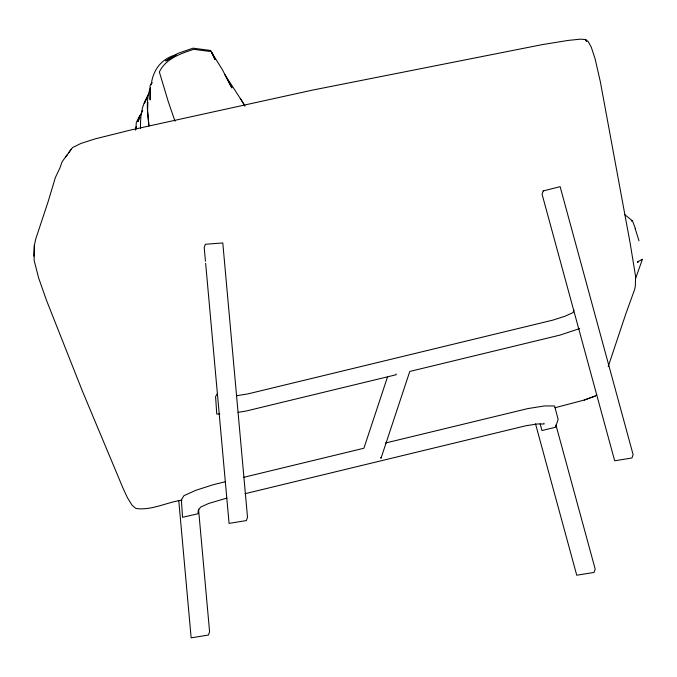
<?xml version="1.0" encoding="UTF-8"?>
<svg xmlns="http://www.w3.org/2000/svg" width="677" height="677" viewBox="0 0 677 677"><rect width="100%" height="100%" fill="white"/><g stroke="black" fill="none" stroke-linecap="round" stroke-linejoin="round"><path stroke-width="1.02" d="M181.978 500.108C166.737 502.275 151.453 510.746 135.933 508.469L132.108 505.27L127.53 497.917L123.002 488.134L82.399 391.086L46.391 300.063L38.547 277.663L34.112 260.298L34.375 245.201L35.754 238.973L48.194 201.433L55.379 177.492L59.889 168.057L62.132 161.701L72.524 147.569L80.952 143.448L94.788 138.98L130.229 130.128L312.715 90.066L542.489 44.572L568.062 40.434L580.409 39.156L585.046 39.494L588.22 41.576L591.3 47.229L595.168 59.026L600.355 81.832L630.236 243.635L635.576 276.419L635.339 286.1L634.671 289.384L625.87 313.722L608.191 366.621M33.85 256.151L34.375 245.201M147.908 102.295L147.569 110.3L148.948 125.973C147.688 113.397 145.437 99.9 150.472 87.824L150.082 99.917L150.082 85.861L151.885 82.416M135.823 129.425L136.314 122.478L139.919 115.259M586.24 41.111L585.85 39.875L586.79 41.153M585.74 40.561L585.876 39.892M135.392 130.153L136.39 126.481M631.709 220.584L631.573 221.134L631.793 220.304L624.541 214.474M387.464 377.131L363.896 448.242L243.669 477.336M573.893 310.125L573.081 312.579L564.957 316.252L552.872 320.119L247.867 393.912L236.468 395.732M635.534 278.636L642.38 259.384M152.037 82.924L151.208 84.701C152.951 70.154 161.253 58.628 176.02 54.82M147.129 97.539L144.286 103.437L147.806 95.186L148.788 94.188M139.911 117.476L137.829 121.758L139.386 117.045L142.737 110.706M147.07 97.539C141.095 106.729 140.393 117.993 140.486 128.655M217.545 393.422L215.574 396.578L216.758 414.07L219.864 413.994M68.614 152.757L71.161 149.245M65.703 156.903L67.59 154.373M554.996 407.74L584.217 400.056L595.235 396.045L596.759 394.632M638.123 261.881L637.379 262.007L642.185 259.342M176.054 54.913L165.679 60.964L177.679 53.475L193.047 48.169L210.945 50.521M579.63 328.582L560.065 335.081L409.78 371.445L380.973 458.354L380.762 457.542M584.217 400.056L595.235 396.045M225.636 481.694L213.61 484.605L195.881 490.275L183.949 495.666L181.368 499.812L182.545 517.313L198.014 513.741L198.226 510.585L200.595 507.107L208.719 503.434L226.871 498.103M385.399 443.046L527.755 408.603L544.494 405.929L554.615 405.988L558.119 419.385L555.512 427.255L541.938 430.538L540.187 423.844M245.082 493.694L525.809 425.774L537.208 423.963L544.105 423.997L543.893 423.184M638.369 261.855L637.683 262.007M238.042 412.344L245.92 411.083L396.206 374.728L395.994 373.916M244.854 105.519L224.832 74.648L231.923 87.934L222.276 69.494L211.757 52.603M240.36 98.385L244.905 106.179M211.639 52.594L215.1 59.652L211.52 51.638L193.724 49.336C180.844 53.466 165.442 58.848 159.366 71.999L168.243 101.55L174.979 121.191M632.335 220.49L635.39 228.504M635.111 228.445L638.986 240.784M555.919 424.944L595.176 569.078L594.067 572.42L576.745 575.238L535.507 423.81M205.453 261.229L204.226 247.613L205.334 244.27L222.792 242.958L247.511 517.236L246.403 520.579L229.08 523.397L205.639 263.311M198.53 509.096L209.582 631.692L208.474 635.034L191.151 637.844L178.813 500.997M543.199 190.931L542.091 194.274L614.674 460.783L631.996 457.965L633.105 454.622L560.124 186.657L543.199 190.931"/></g></svg>
